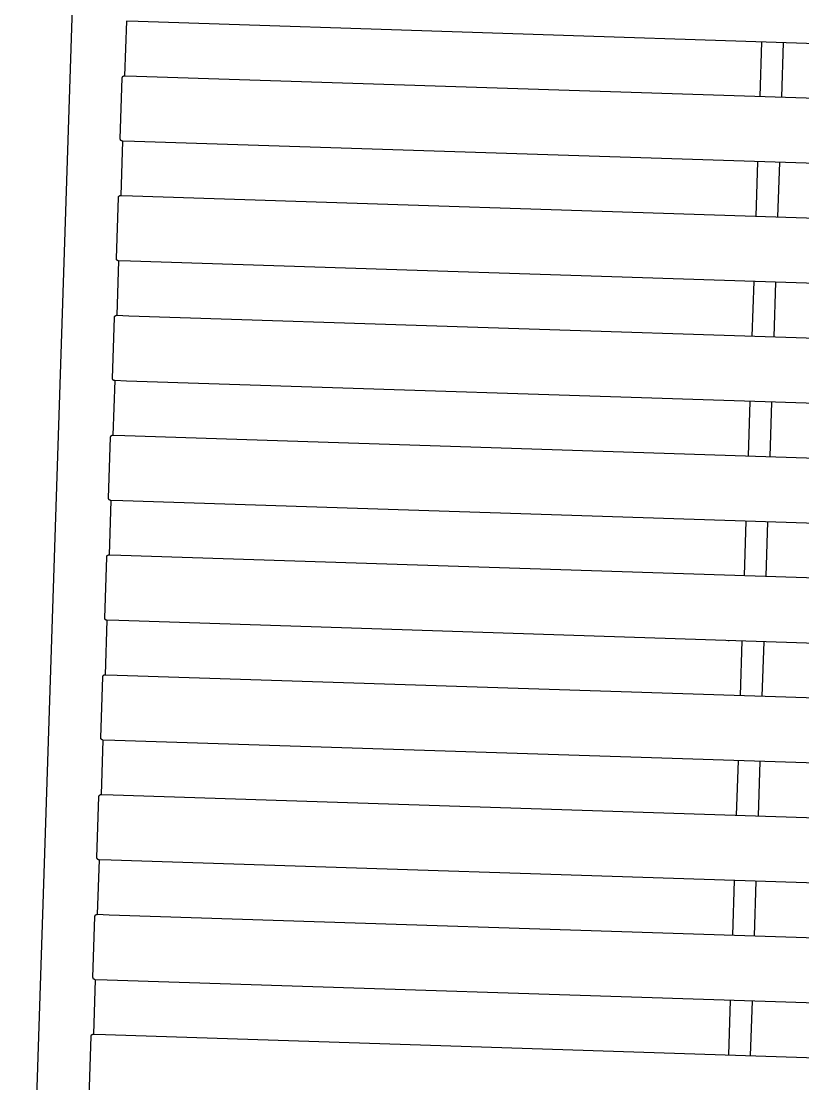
# Model space of a CAD drawing. Extents: x -27 to 25.3, y -8.5 to 57.5.
# Drawn here: x -13.1168 to -12.7581, y 48.2759 to 48.7634 of the extents above; entities that cross this region are included whole.
import ezdxf

# ---------------------------------------------------------------- set-up
doc = ezdxf.new("R2010")
doc.units = 0
doc.header["$LTSCALE"] = 0.002
doc.layers.add('A-mobilier', color=252, linetype='Continuous')
doc.layers.add('SA-ELEVATION', color=2, linetype='Continuous', true_color=0xffff00)

# ---------------------------------------------------------------- blocks, each defined once
blk = doc.blocks.new('Banc Palissade-Dessus')
at = {"layer": 'SA-ELEVATION'}
for p, q in [((537.5, 0), (-537.5, 0)), ((-152.3, -24.37), (-152.32, -24.4)), ((-152.27, -24.34), (-152.3, -24.37)), ((-152.25, -24.31), (-152.27, -24.34)), ((-152.23, -24.28), (-152.25, -24.31)), ((-152.2, -24.26), (-152.23, -24.28)), ((-152.18, -24.23), (-152.2, -24.26)), ((-152.15, -24.21), (-152.18, -24.23)), ((-152.12, -24.19), (-152.15, -24.21)), ((-152.1, -24.17), (-152.12, -24.19)), ((-152.07, -24.14), (-152.1, -24.17)), ((-152.04, -24.12), (-152.07, -24.14)), ((-152.01, -24.1), (-152.04, -24.12)), ((-151.98, -24.09), (-152.01, -24.1)), ((-151.95, -24.07), (-151.98, -24.09)), ((-151.91, -24.05), (-151.95, -24.07)), ((-151.88, -24.04), (-151.91, -24.05)), ((-151.85, -24.03), (-151.88, -24.04)), ((-151.81, -24.01), (-151.85, -24.03)), ((-151.78, -24), (-151.81, -24.01)), ((-151.75, -23.99), (-151.78, -24)), ((-151.71, -23.98), (-151.75, -23.99)), ((-151.68, -23.98), (-151.71, -23.98)), ((-151.64, -23.97), (-151.68, -23.98)), ((-151.61, -23.96), (-151.64, -23.97)), ((-151.57, -23.96), (-151.61, -23.96)), ((-151.54, -23.96), (-151.57, -23.96)), ((-151.5, -23.96), (-151.54, -23.96)), ((-123.5, -23.96), (-151.5, -23.96)), ((-123.46, -23.96), (-123.5, -23.96)), ((-123.43, -23.96), (-123.46, -23.96)), ((-123.39, -23.96), (-123.43, -23.96)), ((-123.36, -23.97), (-123.39, -23.96)), ((-123.32, -23.98), (-123.36, -23.97)), ((-123.29, -23.98), (-123.32, -23.98)), ((-123.25, -23.99), (-123.29, -23.98)), ((-123.22, -24), (-123.25, -23.99)), ((-123.19, -24.01), (-123.22, -24)), ((-123.15, -24.03), (-123.19, -24.01)), ((-123.12, -24.04), (-123.15, -24.03)), ((-123.09, -24.05), (-123.12, -24.04)), ((-123.05, -24.07), (-123.09, -24.05)), ((-123.02, -24.09), (-123.05, -24.07)), ((-122.99, -24.1), (-123.02, -24.09)), ((-122.96, -24.12), (-122.99, -24.1)), ((-122.93, -24.14), (-122.96, -24.12)), ((-122.9, -24.17), (-122.93, -24.14)), ((-122.88, -24.19), (-122.9, -24.17)), ((-122.85, -24.21), (-122.88, -24.19)), ((-122.82, -24.23), (-122.85, -24.21)), ((-122.8, -24.26), (-122.82, -24.23)), ((-122.77, -24.28), (-122.8, -24.26)), ((-122.75, -24.31), (-122.77, -24.28)), ((-122.73, -24.34), (-122.75, -24.31)), ((-122.7, -24.37), (-122.73, -24.34)), ((-122.68, -24.4), (-122.7, -24.37)), ((-97.3, -24.37), (-97.32, -24.4)), ((-97.27, -24.34), (-97.3, -24.37)), ((-97.25, -24.31), (-97.27, -24.34)), ((-97.23, -24.28), (-97.25, -24.31)), ((-97.2, -24.26), (-97.23, -24.28)), ((-97.18, -24.23), (-97.2, -24.26)), ((-97.15, -24.21), (-97.18, -24.23)), ((-97.12, -24.19), (-97.15, -24.21)), ((-97.1, -24.17), (-97.12, -24.19)), ((-97.07, -24.14), (-97.1, -24.17)), ((-97.04, -24.12), (-97.07, -24.14)), ((-97.01, -24.1), (-97.04, -24.12)), ((-96.98, -24.09), (-97.01, -24.1)), ((-96.95, -24.07), (-96.98, -24.09)), ((-96.91, -24.05), (-96.95, -24.07)), ((-96.88, -24.04), (-96.91, -24.05)), ((-96.85, -24.03), (-96.88, -24.04)), ((-96.81, -24.01), (-96.85, -24.03)), ((-96.78, -24), (-96.81, -24.01)), ((-96.75, -23.99), (-96.78, -24)), ((-96.71, -23.98), (-96.75, -23.99)), ((-96.68, -23.98), (-96.71, -23.98)), ((-96.64, -23.97), (-96.68, -23.98)), ((-96.61, -23.96), (-96.64, -23.97)), ((-96.57, -23.96), (-96.61, -23.96)), ((-96.54, -23.96), (-96.57, -23.96)), ((-96.5, -23.96), (-96.54, -23.96)), ((-68.5, -23.96), (-96.5, -23.96)), ((-68.46, -23.96), (-68.5, -23.96)), ((-68.43, -23.96), (-68.46, -23.96)), ((-68.39, -23.96), (-68.43, -23.96)), ((-68.36, -23.97), (-68.39, -23.96)), ((-68.32, -23.98), (-68.36, -23.97)), ((-68.29, -23.98), (-68.32, -23.98)), ((-68.25, -23.99), (-68.29, -23.98)), ((-68.22, -24), (-68.25, -23.99)), ((-68.19, -24.01), (-68.22, -24)), ((-68.15, -24.03), (-68.19, -24.01)), ((-68.12, -24.04), (-68.15, -24.03)), ((-68.09, -24.05), (-68.12, -24.04)), ((-68.05, -24.07), (-68.09, -24.05)), ((-68.02, -24.09), (-68.05, -24.07)), ((-67.99, -24.1), (-68.02, -24.09)), ((-67.96, -24.12), (-67.99, -24.1)), ((-67.93, -24.14), (-67.96, -24.12)), ((-67.9, -24.17), (-67.93, -24.14)), ((-67.88, -24.19), (-67.9, -24.17)), ((-67.85, -24.21), (-67.88, -24.19)), ((-67.82, -24.23), (-67.85, -24.21)), ((-67.8, -24.26), (-67.82, -24.23)), ((-67.77, -24.28), (-67.8, -24.26)), ((-67.75, -24.31), (-67.77, -24.28)), ((-67.73, -24.34), (-67.75, -24.31)), ((-67.7, -24.37), (-67.73, -24.34)), ((-67.68, -24.4), (-67.7, -24.37)), ((-42.3, -24.37), (-42.32, -24.4)), ((-42.27, -24.34), (-42.3, -24.37)), ((-42.25, -24.31), (-42.27, -24.34)), ((-42.23, -24.29), (-42.25, -24.31)), ((-42.2, -24.26), (-42.23, -24.29)), ((-42.18, -24.23), (-42.2, -24.26)), ((-42.15, -24.21), (-42.18, -24.23)), ((-42.12, -24.19), (-42.15, -24.21)), ((-42.1, -24.17), (-42.12, -24.19)), ((-42.07, -24.14), (-42.1, -24.17)), ((-42.04, -24.12), (-42.07, -24.14)), ((-42.01, -24.11), (-42.04, -24.12)), ((-41.98, -24.09), (-42.01, -24.11)), ((-41.95, -24.07), (-41.98, -24.09)), ((-41.91, -24.05), (-41.95, -24.07)), ((-41.88, -24.04), (-41.91, -24.05)), ((-41.85, -24.03), (-41.88, -24.04)), ((-41.81, -24.01), (-41.85, -24.03)), ((-41.78, -24), (-41.81, -24.01)), ((-41.75, -23.99), (-41.78, -24)), ((-41.71, -23.98), (-41.75, -23.99)), ((-41.68, -23.98), (-41.71, -23.98)), ((-41.64, -23.97), (-41.68, -23.98)), ((-41.61, -23.96), (-41.64, -23.97)), ((-41.57, -23.96), (-41.61, -23.96)), ((-41.54, -23.96), (-41.57, -23.96)), ((-41.5, -23.96), (-41.54, -23.96)), ((-13.5, -23.96), (-41.5, -23.96)), ((-13.46, -23.96), (-13.5, -23.96)), ((-13.43, -23.96), (-13.46, -23.96)), ((-13.39, -23.96), (-13.43, -23.96)), ((-13.36, -23.97), (-13.39, -23.96)), ((-13.32, -23.98), (-13.36, -23.97)), ((-13.29, -23.98), (-13.32, -23.98)), ((-13.25, -23.99), (-13.29, -23.98)), ((-13.22, -24), (-13.25, -23.99)), ((-13.19, -24.01), (-13.22, -24)), ((-13.15, -24.03), (-13.19, -24.01)), ((-13.12, -24.04), (-13.15, -24.03)), ((-13.09, -24.05), (-13.12, -24.04)), ((-13.05, -24.07), (-13.09, -24.05)), ((-13.02, -24.09), (-13.05, -24.07)), ((-12.99, -24.11), (-13.02, -24.09)), ((-12.96, -24.12), (-12.99, -24.11)), ((-12.93, -24.14), (-12.96, -24.12)), ((-12.9, -24.17), (-12.93, -24.14)), ((-12.88, -24.19), (-12.9, -24.17)), ((-12.85, -24.21), (-12.88, -24.19)), ((-12.82, -24.23), (-12.85, -24.21)), ((-12.8, -24.26), (-12.82, -24.23)), ((-12.77, -24.29), (-12.8, -24.26)), ((-12.75, -24.31), (-12.77, -24.29)), ((-12.73, -24.34), (-12.75, -24.31)), ((-12.7, -24.37), (-12.73, -24.34)), ((-12.68, -24.4), (-12.7, -24.37)), ((12.7, -24.37), (12.68, -24.4)), ((12.73, -24.34), (12.7, -24.37)), ((12.75, -24.31), (12.73, -24.34)), ((12.77, -24.28), (12.75, -24.31)), ((12.8, -24.26), (12.77, -24.28)), ((12.82, -24.23), (12.8, -24.26)), ((12.85, -24.21), (12.82, -24.23)), ((12.88, -24.19), (12.85, -24.21)), ((12.9, -24.16), (12.88, -24.19)), ((12.93, -24.14), (12.9, -24.16)), ((12.96, -24.12), (12.93, -24.14)), ((12.99, -24.1), (12.96, -24.12)), ((13.02, -24.09), (12.99, -24.1)), ((13.05, -24.07), (13.02, -24.09)), ((13.09, -24.05), (13.05, -24.07)), ((13.12, -24.04), (13.09, -24.05)), ((13.15, -24.03), (13.12, -24.04)), ((13.19, -24.01), (13.15, -24.03)), ((13.22, -24), (13.19, -24.01)), ((13.25, -23.99), (13.22, -24)), ((13.29, -23.98), (13.25, -23.99)), ((13.32, -23.98), (13.29, -23.98)), ((13.36, -23.97), (13.32, -23.98)), ((13.39, -23.96), (13.36, -23.97)), ((13.43, -23.96), (13.39, -23.96)), ((13.46, -23.96), (13.43, -23.96)), ((13.5, -23.96), (13.46, -23.96)), ((41.5, -23.96), (13.5, -23.96)), ((41.54, -23.96), (41.5, -23.96)), ((41.57, -23.96), (41.54, -23.96)), ((41.61, -23.96), (41.57, -23.96)), ((41.64, -23.97), (41.61, -23.96)), ((41.68, -23.98), (41.64, -23.97)), ((41.71, -23.98), (41.68, -23.98)), ((41.75, -23.99), (41.71, -23.98)), ((41.78, -24), (41.75, -23.99)), ((41.81, -24.01), (41.78, -24)), ((41.85, -24.03), (41.81, -24.01)), ((41.88, -24.04), (41.85, -24.03)), ((41.91, -24.05), (41.88, -24.04)), ((41.95, -24.07), (41.91, -24.05)), ((41.98, -24.09), (41.95, -24.07)), ((42.01, -24.1), (41.98, -24.09)), ((42.04, -24.12), (42.01, -24.1)), ((42.07, -24.14), (42.04, -24.12)), ((42.1, -24.16), (42.07, -24.14)), ((42.12, -24.19), (42.1, -24.16)), ((42.15, -24.21), (42.12, -24.19)), ((42.18, -24.23), (42.15, -24.21)), ((42.2, -24.26), (42.18, -24.23)), ((42.23, -24.28), (42.2, -24.26)), ((42.25, -24.31), (42.23, -24.28)), ((42.27, -24.34), (42.25, -24.31)), ((42.3, -24.37), (42.27, -24.34)), ((42.32, -24.4), (42.3, -24.37)), ((67.7, -24.37), (67.68, -24.4)), ((67.73, -24.34), (67.7, -24.37)), ((67.75, -24.31), (67.73, -24.34)), ((67.77, -24.28), (67.75, -24.31)), ((67.8, -24.26), (67.77, -24.28)), ((67.82, -24.23), (67.8, -24.26)), ((67.85, -24.21), (67.82, -24.23)), ((67.88, -24.19), (67.85, -24.21)), ((67.9, -24.17), (67.88, -24.19)), ((67.93, -24.14), (67.9, -24.17)), ((67.96, -24.12), (67.93, -24.14)), ((67.99, -24.1), (67.96, -24.12)), ((68.02, -24.09), (67.99, -24.1)), ((68.05, -24.07), (68.02, -24.09)), ((68.09, -24.05), (68.05, -24.07)), ((68.12, -24.04), (68.09, -24.05)), ((68.15, -24.03), (68.12, -24.04)), ((68.19, -24.01), (68.15, -24.03)), ((68.22, -24), (68.19, -24.01)), ((68.25, -23.99), (68.22, -24)), ((68.29, -23.98), (68.25, -23.99)), ((68.32, -23.98), (68.29, -23.98)), ((68.36, -23.97), (68.32, -23.98)), ((68.39, -23.96), (68.36, -23.97)), ((68.43, -23.96), (68.39, -23.96)), ((68.46, -23.96), (68.43, -23.96)), ((68.5, -23.96), (68.46, -23.96)), ((96.5, -23.96), (68.5, -23.96)), ((96.54, -23.96), (96.5, -23.96)), ((96.57, -23.96), (96.54, -23.96)), ((96.61, -23.96), (96.57, -23.96)), ((96.64, -23.97), (96.61, -23.96)), ((96.68, -23.98), (96.64, -23.97)), ((96.71, -23.98), (96.68, -23.98)), ((96.75, -23.99), (96.71, -23.98)), ((96.78, -24), (96.75, -23.99)), ((96.81, -24.01), (96.78, -24)), ((96.85, -24.03), (96.81, -24.01)), ((96.88, -24.04), (96.85, -24.03)), ((96.91, -24.05), (96.88, -24.04)), ((96.95, -24.07), (96.91, -24.05)), ((96.98, -24.09), (96.95, -24.07)), ((97.01, -24.1), (96.98, -24.09)), ((97.04, -24.12), (97.01, -24.1)), ((97.07, -24.14), (97.04, -24.12)), ((97.1, -24.17), (97.07, -24.14)), ((97.12, -24.19), (97.1, -24.17)), ((97.15, -24.21), (97.12, -24.19)), ((97.18, -24.23), (97.15, -24.21)), ((97.2, -24.26), (97.18, -24.23)), ((97.23, -24.28), (97.2, -24.26)), ((97.25, -24.31), (97.23, -24.28)), ((97.27, -24.34), (97.25, -24.31)), ((97.3, -24.37), (97.27, -24.34)), ((97.32, -24.4), (97.3, -24.37)), ((122.7, -24.37), (122.68, -24.4)), ((122.73, -24.34), (122.7, -24.37)), ((122.75, -24.31), (122.73, -24.34)), ((122.77, -24.28), (122.75, -24.31)), ((122.8, -24.26), (122.77, -24.28)), ((122.82, -24.23), (122.8, -24.26)), ((122.85, -24.21), (122.82, -24.23)), ((122.88, -24.19), (122.85, -24.21)), ((122.9, -24.17), (122.88, -24.19)), ((122.93, -24.14), (122.9, -24.17)), ((122.96, -24.12), (122.93, -24.14)), ((122.99, -24.1), (122.96, -24.12)), ((123.02, -24.09), (122.99, -24.1)), ((123.05, -24.07), (123.02, -24.09)), ((123.09, -24.05), (123.05, -24.07)), ((123.12, -24.04), (123.09, -24.05)), ((123.15, -24.03), (123.12, -24.04)), ((123.19, -24.01), (123.15, -24.03)), ((123.22, -24), (123.19, -24.01)), ((123.25, -23.99), (123.22, -24)), ((123.29, -23.98), (123.25, -23.99)), ((123.32, -23.98), (123.29, -23.98)), ((123.36, -23.97), (123.32, -23.98)), ((123.39, -23.96), (123.36, -23.97)), ((123.43, -23.96), (123.39, -23.96)), ((123.46, -23.96), (123.43, -23.96)), ((123.5, -23.96), (123.46, -23.96)), ((151.5, -23.96), (123.5, -23.96)), ((151.54, -23.96), (151.5, -23.96)), ((151.57, -23.96), (151.54, -23.96)), ((151.61, -23.96), (151.57, -23.96)), ((151.64, -23.97), (151.61, -23.96)), ((151.68, -23.98), (151.64, -23.97)), ((151.71, -23.98), (151.68, -23.98)), ((151.75, -23.99), (151.71, -23.98)), ((151.78, -24), (151.75, -23.99)), ((151.81, -24.01), (151.78, -24)), ((151.85, -24.03), (151.81, -24.01)), ((151.88, -24.04), (151.85, -24.03)), ((151.91, -24.05), (151.88, -24.04)), ((151.95, -24.07), (151.91, -24.05)), ((151.98, -24.09), (151.95, -24.07)), ((152.01, -24.1), (151.98, -24.09)), ((152.04, -24.12), (152.01, -24.1)), ((152.07, -24.14), (152.04, -24.12)), ((152.1, -24.17), (152.07, -24.14)), ((152.12, -24.19), (152.1, -24.17)), ((152.15, -24.21), (152.12, -24.19)), ((152.18, -24.23), (152.15, -24.21)), ((152.2, -24.26), (152.18, -24.23)), ((152.23, -24.28), (152.2, -24.26)), ((152.25, -24.31), (152.23, -24.28)), ((152.27, -24.34), (152.25, -24.31)), ((152.3, -24.37), (152.27, -24.34)), ((152.32, -24.4), (152.3, -24.37)), ((177.7, -24.37), (177.68, -24.4)), ((177.73, -24.34), (177.7, -24.37)), ((177.75, -24.31), (177.73, -24.34)), ((177.77, -24.29), (177.75, -24.31)), ((177.8, -24.26), (177.77, -24.29)), ((177.82, -24.23), (177.8, -24.26)), ((177.85, -24.21), (177.82, -24.23)), ((177.88, -24.19), (177.85, -24.21)), ((177.9, -24.17), (177.88, -24.19)), ((177.93, -24.14), (177.9, -24.17)), ((177.96, -24.12), (177.93, -24.14)), ((177.99, -24.11), (177.96, -24.12)), ((178.02, -24.09), (177.99, -24.11)), ((178.05, -24.07), (178.02, -24.09)), ((178.09, -24.05), (178.05, -24.07)), ((178.12, -24.04), (178.09, -24.05)), ((178.15, -24.03), (178.12, -24.04)), ((178.19, -24.01), (178.15, -24.03)), ((178.22, -24), (178.19, -24.01)), ((178.25, -23.99), (178.22, -24)), ((178.29, -23.98), (178.25, -23.99)), ((178.32, -23.98), (178.29, -23.98)), ((178.36, -23.97), (178.32, -23.98)), ((178.39, -23.96), (178.36, -23.97)), ((178.43, -23.96), (178.39, -23.96)), ((178.46, -23.96), (178.43, -23.96)), ((178.5, -23.96), (178.46, -23.96)), ((206.5, -23.96), (178.5, -23.96)), ((206.54, -23.96), (206.5, -23.96)), ((206.57, -23.96), (206.54, -23.96)), ((206.61, -23.96), (206.57, -23.96)), ((206.64, -23.97), (206.61, -23.96)), ((206.68, -23.98), (206.64, -23.97)), ((206.71, -23.98), (206.68, -23.98)), ((206.75, -23.99), (206.71, -23.98)), ((206.78, -24), (206.75, -23.99)), ((206.81, -24.01), (206.78, -24)), ((206.85, -24.03), (206.81, -24.01)), ((206.88, -24.04), (206.85, -24.03)), ((206.91, -24.05), (206.88, -24.04)), ((206.95, -24.07), (206.91, -24.05)), ((206.98, -24.09), (206.95, -24.07)), ((207.01, -24.11), (206.98, -24.09)), ((207.04, -24.12), (207.01, -24.11)), ((207.07, -24.14), (207.04, -24.12)), ((207.1, -24.17), (207.07, -24.14)), ((207.12, -24.19), (207.1, -24.17)), ((207.15, -24.21), (207.12, -24.19)), ((207.18, -24.23), (207.15, -24.21)), ((207.2, -24.26), (207.18, -24.23)), ((207.23, -24.29), (207.2, -24.26)), ((207.25, -24.31), (207.23, -24.29)), ((207.27, -24.34), (207.25, -24.31)), ((207.3, -24.37), (207.27, -24.34)), ((207.32, -24.4), (207.3, -24.37)), ((232.7, -24.37), (232.68, -24.4)), ((232.73, -24.34), (232.7, -24.37)), ((232.75, -24.31), (232.73, -24.34)), ((232.77, -24.28), (232.75, -24.31)), ((232.8, -24.26), (232.77, -24.28)), ((232.82, -24.23), (232.8, -24.26)), ((232.85, -24.21), (232.82, -24.23)), ((232.88, -24.19), (232.85, -24.21)), ((232.9, -24.16), (232.88, -24.19)), ((232.93, -24.14), (232.9, -24.16)), ((232.96, -24.12), (232.93, -24.14)), ((232.99, -24.1), (232.96, -24.12)), ((233.02, -24.09), (232.99, -24.1)), ((233.05, -24.07), (233.02, -24.09)), ((233.09, -24.05), (233.05, -24.07)), ((233.12, -24.04), (233.09, -24.05)), ((233.15, -24.03), (233.12, -24.04)), ((233.19, -24.01), (233.15, -24.03)), ((233.22, -24), (233.19, -24.01)), ((233.25, -23.99), (233.22, -24)), ((233.29, -23.98), (233.25, -23.99)), ((233.32, -23.98), (233.29, -23.98)), ((233.36, -23.97), (233.32, -23.98)), ((233.39, -23.96), (233.36, -23.97)), ((233.43, -23.96), (233.39, -23.96)), ((233.46, -23.96), (233.43, -23.96)), ((233.5, -23.96), (233.46, -23.96)), ((261.5, -23.96), (233.5, -23.96)), ((261.54, -23.96), (261.5, -23.96)), ((261.57, -23.96), (261.54, -23.96)), ((261.61, -23.96), (261.57, -23.96)), ((261.64, -23.97), (261.61, -23.96)), ((261.68, -23.98), (261.64, -23.97)), ((261.71, -23.98), (261.68, -23.98)), ((261.75, -23.99), (261.71, -23.98)), ((261.78, -24), (261.75, -23.99)), ((261.81, -24.01), (261.78, -24)), ((261.85, -24.03), (261.81, -24.01)), ((261.88, -24.04), (261.85, -24.03)), ((261.91, -24.05), (261.88, -24.04)), ((261.95, -24.07), (261.91, -24.05)), ((261.98, -24.09), (261.95, -24.07)), ((262.01, -24.1), (261.98, -24.09)), ((262.04, -24.12), (262.01, -24.1)), ((262.07, -24.14), (262.04, -24.12)), ((262.1, -24.16), (262.07, -24.14)), ((262.12, -24.19), (262.1, -24.16)), ((262.15, -24.21), (262.12, -24.19)), ((262.18, -24.23), (262.15, -24.21)), ((262.2, -24.26), (262.18, -24.23)), ((262.23, -24.28), (262.2, -24.26)), ((262.25, -24.31), (262.23, -24.28)), ((262.27, -24.34), (262.25, -24.31)), ((262.3, -24.37), (262.27, -24.34)), ((262.32, -24.4), (262.3, -24.37)), ((287.7, -24.37), (287.68, -24.4)), ((287.73, -24.34), (287.7, -24.37)), ((287.75, -24.31), (287.73, -24.34)), ((287.77, -24.28), (287.75, -24.31)), ((287.8, -24.26), (287.77, -24.28)), ((287.82, -24.23), (287.8, -24.26)), ((287.85, -24.21), (287.82, -24.23)), ((287.88, -24.19), (287.85, -24.21)), ((287.9, -24.17), (287.88, -24.19)), ((287.93, -24.14), (287.9, -24.17)), ((287.96, -24.12), (287.93, -24.14)), ((287.99, -24.1), (287.96, -24.12)), ((288.02, -24.09), (287.99, -24.1)), ((288.05, -24.07), (288.02, -24.09)), ((288.09, -24.05), (288.05, -24.07)), ((288.12, -24.04), (288.09, -24.05)), ((288.15, -24.03), (288.12, -24.04)), ((288.19, -24.01), (288.15, -24.03)), ((288.22, -24), (288.19, -24.01)), ((288.25, -23.99), (288.22, -24)), ((288.29, -23.98), (288.25, -23.99)), ((288.32, -23.98), (288.29, -23.98)), ((288.36, -23.97), (288.32, -23.98)), ((288.39, -23.96), (288.36, -23.97)), ((288.43, -23.96), (288.39, -23.96)), ((288.46, -23.96), (288.43, -23.96)), ((288.5, -23.96), (288.46, -23.96)), ((316.5, -23.96), (288.5, -23.96)), ((-177.5, -25), (-152.5, -25)), ((-177.5, -30.48), (-177.5, -25)), ((-152.49, -24.86), (-152.5, -24.89)), ((-152.5, -24.89), (-152.5, -24.93)), ((-152.5, -24.93), (-152.5, -24.96)), ((-152.5, -24.96), (-152.5, -25)), ((-152.5, -25), (-152.5, -30.48)), ((-152.48, -24.79), (-152.49, -24.82)), ((-152.49, -24.82), (-152.49, -24.86)), ((-152.47, -24.75), (-152.48, -24.79)), ((-152.46, -24.68), (-152.47, -24.72)), ((-152.47, -24.72), (-152.47, -24.75)), ((-152.45, -24.65), (-152.46, -24.68)), ((-152.43, -24.62), (-152.45, -24.65)), ((-152.42, -24.58), (-152.43, -24.62)), ((-152.41, -24.55), (-152.42, -24.58)), ((-152.39, -24.52), (-152.41, -24.55)), ((-152.37, -24.49), (-152.39, -24.52)), ((-152.36, -24.46), (-152.37, -24.49)), ((-152.34, -24.43), (-152.36, -24.46)), ((-152.32, -24.4), (-152.34, -24.43)), ((-122.66, -24.43), (-122.68, -24.4)), ((-122.64, -24.46), (-122.66, -24.43)), ((-122.63, -24.49), (-122.64, -24.46)), ((-122.61, -24.52), (-122.63, -24.49)), ((-122.59, -24.55), (-122.61, -24.52)), ((-122.58, -24.58), (-122.59, -24.55)), ((-122.57, -24.62), (-122.58, -24.58)), ((-122.55, -24.65), (-122.57, -24.62)), ((-122.54, -24.68), (-122.55, -24.65)), ((-122.53, -24.72), (-122.54, -24.68)), ((-122.53, -24.75), (-122.53, -24.72)), ((-122.52, -24.79), (-122.53, -24.75)), ((-122.51, -24.82), (-122.52, -24.79)), ((-122.51, -24.86), (-122.51, -24.82)), ((-122.5, -24.89), (-122.51, -24.86)), ((-122.5, -24.93), (-122.5, -24.89)), ((-122.5, -24.96), (-122.5, -24.93)), ((-122.5, -25), (-122.5, -24.96)), ((-122.5, -25), (-97.5, -25)), ((-122.5, -30.48), (-122.5, -25)), ((-97.49, -24.86), (-97.5, -24.89)), ((-97.5, -24.89), (-97.5, -24.93)), ((-97.5, -24.93), (-97.5, -24.96)), ((-97.5, -24.96), (-97.5, -25)), ((-97.5, -25), (-97.5, -30.48)), ((-97.48, -24.79), (-97.49, -24.82)), ((-97.49, -24.82), (-97.49, -24.86)), ((-97.47, -24.75), (-97.48, -24.79)), ((-97.46, -24.68), (-97.47, -24.72)), ((-97.47, -24.72), (-97.47, -24.75)), ((-97.45, -24.65), (-97.46, -24.68)), ((-97.43, -24.62), (-97.45, -24.65)), ((-97.42, -24.58), (-97.43, -24.62)), ((-97.41, -24.55), (-97.42, -24.58)), ((-97.39, -24.52), (-97.41, -24.55)), ((-97.37, -24.49), (-97.39, -24.52)), ((-97.36, -24.46), (-97.37, -24.49)), ((-97.34, -24.43), (-97.36, -24.46)), ((-97.32, -24.4), (-97.34, -24.43)), ((-67.66, -24.43), (-67.68, -24.4)), ((-67.64, -24.46), (-67.66, -24.43)), ((-67.63, -24.49), (-67.64, -24.46)), ((-67.61, -24.52), (-67.63, -24.49)), ((-67.59, -24.55), (-67.61, -24.52)), ((-67.58, -24.58), (-67.59, -24.55)), ((-67.57, -24.62), (-67.58, -24.58)), ((-67.55, -24.65), (-67.57, -24.62)), ((-67.54, -24.68), (-67.55, -24.65)), ((-67.53, -24.72), (-67.54, -24.68)), ((-67.53, -24.75), (-67.53, -24.72)), ((-67.52, -24.79), (-67.53, -24.75)), ((-67.51, -24.82), (-67.52, -24.79)), ((-67.51, -24.86), (-67.51, -24.82)), ((-67.5, -24.89), (-67.51, -24.86)), ((-67.5, -24.93), (-67.5, -24.89)), ((-67.5, -24.96), (-67.5, -24.93)), ((-67.5, -25), (-67.5, -24.96)), ((-67.5, -25), (-42.5, -25)), ((-67.5, -30.48), (-67.5, -25)), ((-42.49, -24.86), (-42.5, -24.89)), ((-42.5, -24.89), (-42.5, -24.93)), ((-42.5, -24.93), (-42.5, -24.96)), ((-42.5, -24.96), (-42.5, -25)), ((-42.5, -25), (-42.5, -30.48)), ((-42.48, -24.79), (-42.49, -24.82)), ((-42.49, -24.82), (-42.49, -24.86)), ((-42.47, -24.75), (-42.48, -24.79)), ((-42.46, -24.68), (-42.47, -24.72)), ((-42.47, -24.72), (-42.47, -24.75)), ((-42.45, -24.65), (-42.46, -24.68)), ((-42.43, -24.62), (-42.45, -24.65)), ((-42.42, -24.58), (-42.43, -24.62)), ((-42.41, -24.55), (-42.42, -24.58)), ((-42.39, -24.52), (-42.41, -24.55)), ((-42.37, -24.49), (-42.39, -24.52)), ((-42.36, -24.46), (-42.37, -24.49)), ((-42.34, -24.43), (-42.36, -24.46)), ((-42.32, -24.4), (-42.34, -24.43)), ((-12.66, -24.43), (-12.68, -24.4)), ((-12.64, -24.46), (-12.66, -24.43)), ((-12.63, -24.49), (-12.64, -24.46)), ((-12.61, -24.52), (-12.63, -24.49)), ((-12.59, -24.55), (-12.61, -24.52)), ((-12.58, -24.58), (-12.59, -24.55)), ((-12.57, -24.62), (-12.58, -24.58)), ((-12.55, -24.65), (-12.57, -24.62)), ((-12.54, -24.68), (-12.55, -24.65)), ((-12.53, -24.72), (-12.54, -24.68)), ((-12.53, -24.75), (-12.53, -24.72)), ((-12.52, -24.79), (-12.53, -24.75)), ((-12.51, -24.82), (-12.52, -24.79)), ((-12.51, -24.86), (-12.51, -24.82)), ((-12.5, -24.89), (-12.51, -24.86)), ((-12.5, -24.93), (-12.5, -24.89)), ((-12.5, -24.96), (-12.5, -24.93)), ((-12.5, -25), (-12.5, -24.96)), ((-12.5, -25), (12.5, -25)), ((-12.5, -30.48), (-12.5, -25)), ((12.51, -24.86), (12.5, -24.89)), ((12.5, -24.89), (12.5, -24.93)), ((12.5, -24.93), (12.5, -24.96)), ((12.5, -24.96), (12.5, -25)), ((12.5, -25), (12.5, -30.48)), ((12.52, -24.79), (12.51, -24.82)), ((12.51, -24.82), (12.51, -24.86)), ((12.53, -24.75), (12.52, -24.79)), ((12.54, -24.68), (12.53, -24.72)), ((12.53, -24.72), (12.53, -24.75)), ((12.55, -24.65), (12.54, -24.68)), ((12.57, -24.62), (12.55, -24.65)), ((12.58, -24.58), (12.57, -24.62)), ((12.59, -24.55), (12.58, -24.58)), ((12.61, -24.52), (12.59, -24.55)), ((12.63, -24.49), (12.61, -24.52)), ((12.64, -24.46), (12.63, -24.49)), ((12.66, -24.43), (12.64, -24.46)), ((12.68, -24.4), (12.66, -24.43)), ((42.34, -24.43), (42.32, -24.4)), ((42.36, -24.46), (42.34, -24.43)), ((42.37, -24.49), (42.36, -24.46)), ((42.39, -24.52), (42.37, -24.49)), ((42.41, -24.55), (42.39, -24.52)), ((42.42, -24.58), (42.41, -24.55)), ((42.43, -24.62), (42.42, -24.58)), ((42.45, -24.65), (42.43, -24.62)), ((42.46, -24.68), (42.45, -24.65)), ((42.47, -24.72), (42.46, -24.68)), ((42.47, -24.75), (42.47, -24.72)), ((42.48, -24.79), (42.47, -24.75)), ((42.49, -24.82), (42.48, -24.79)), ((42.49, -24.86), (42.49, -24.82)), ((42.5, -24.89), (42.49, -24.86)), ((42.5, -24.93), (42.5, -24.89)), ((42.5, -24.96), (42.5, -24.93)), ((42.5, -25), (42.5, -24.96)), ((42.5, -25), (67.5, -25)), ((42.5, -30.48), (42.5, -25)), ((67.51, -24.86), (67.5, -24.89)), ((67.5, -24.89), (67.5, -24.93)), ((67.5, -24.93), (67.5, -24.96)), ((67.5, -24.96), (67.5, -25)), ((67.5, -25), (67.5, -30.48)), ((67.52, -24.79), (67.51, -24.82)), ((67.51, -24.82), (67.51, -24.86)), ((67.53, -24.75), (67.52, -24.79)), ((67.54, -24.68), (67.53, -24.72)), ((67.53, -24.72), (67.53, -24.75)), ((67.55, -24.65), (67.54, -24.68)), ((67.57, -24.62), (67.55, -24.65)), ((67.58, -24.58), (67.57, -24.62)), ((67.59, -24.55), (67.58, -24.58)), ((67.61, -24.52), (67.59, -24.55)), ((67.63, -24.49), (67.61, -24.52)), ((67.64, -24.46), (67.63, -24.49)), ((67.66, -24.43), (67.64, -24.46)), ((67.68, -24.4), (67.66, -24.43)), ((97.34, -24.43), (97.32, -24.4)), ((97.36, -24.46), (97.34, -24.43)), ((97.37, -24.49), (97.36, -24.46)), ((97.39, -24.52), (97.37, -24.49)), ((97.41, -24.55), (97.39, -24.52)), ((97.42, -24.58), (97.41, -24.55)), ((97.43, -24.62), (97.42, -24.58)), ((97.45, -24.65), (97.43, -24.62)), ((97.46, -24.68), (97.45, -24.65)), ((97.47, -24.72), (97.46, -24.68)), ((97.47, -24.75), (97.47, -24.72)), ((97.48, -24.79), (97.47, -24.75)), ((97.49, -24.82), (97.48, -24.79)), ((97.49, -24.86), (97.49, -24.82)), ((97.5, -24.89), (97.49, -24.86)), ((97.5, -24.93), (97.5, -24.89)), ((97.5, -24.96), (97.5, -24.93)), ((97.5, -25), (97.5, -24.96)), ((97.5, -25), (122.5, -25)), ((97.5, -30.48), (97.5, -25)), ((122.51, -24.86), (122.5, -24.89)), ((122.5, -24.89), (122.5, -24.93)), ((122.5, -24.93), (122.5, -24.96)), ((122.5, -24.96), (122.5, -25)), ((122.5, -25), (122.5, -30.48)), ((122.52, -24.79), (122.51, -24.82)), ((122.51, -24.82), (122.51, -24.86)), ((122.53, -24.75), (122.52, -24.79)), ((122.54, -24.68), (122.53, -24.72)), ((122.53, -24.72), (122.53, -24.75)), ((122.55, -24.65), (122.54, -24.68)), ((122.57, -24.62), (122.55, -24.65)), ((122.58, -24.58), (122.57, -24.62)), ((122.59, -24.55), (122.58, -24.58)), ((122.61, -24.52), (122.59, -24.55)), ((122.63, -24.49), (122.61, -24.52)), ((122.64, -24.46), (122.63, -24.49)), ((122.66, -24.43), (122.64, -24.46)), ((122.68, -24.4), (122.66, -24.43)), ((152.34, -24.43), (152.32, -24.4)), ((152.36, -24.46), (152.34, -24.43)), ((152.37, -24.49), (152.36, -24.46)), ((152.39, -24.52), (152.37, -24.49)), ((152.41, -24.55), (152.39, -24.52)), ((152.42, -24.58), (152.41, -24.55)), ((152.43, -24.62), (152.42, -24.58)), ((152.45, -24.65), (152.43, -24.62)), ((152.46, -24.68), (152.45, -24.65)), ((152.47, -24.72), (152.46, -24.68)), ((152.47, -24.75), (152.47, -24.72)), ((152.48, -24.79), (152.47, -24.75)), ((152.49, -24.82), (152.48, -24.79)), ((152.49, -24.86), (152.49, -24.82)), ((152.5, -24.89), (152.49, -24.86)), ((152.5, -24.93), (152.5, -24.89)), ((152.5, -24.96), (152.5, -24.93)), ((152.5, -25), (152.5, -24.96)), ((152.5, -25), (177.5, -25)), ((152.5, -30.48), (152.5, -25)), ((177.51, -24.86), (177.5, -24.89)), ((177.5, -24.89), (177.5, -24.93)), ((177.5, -24.93), (177.5, -24.96)), ((177.5, -24.96), (177.5, -25)), ((177.5, -25), (177.5, -30.48)), ((177.52, -24.79), (177.51, -24.82)), ((177.51, -24.82), (177.51, -24.86)), ((177.53, -24.75), (177.52, -24.79)), ((177.54, -24.68), (177.53, -24.72)), ((177.53, -24.72), (177.53, -24.75)), ((177.55, -24.65), (177.54, -24.68)), ((177.57, -24.62), (177.55, -24.65)), ((177.58, -24.58), (177.57, -24.62)), ((177.59, -24.55), (177.58, -24.58)), ((177.61, -24.52), (177.59, -24.55)), ((177.63, -24.49), (177.61, -24.52)), ((177.64, -24.46), (177.63, -24.49)), ((177.66, -24.43), (177.64, -24.46)), ((177.68, -24.4), (177.66, -24.43)), ((207.34, -24.43), (207.32, -24.4)), ((207.36, -24.46), (207.34, -24.43)), ((207.37, -24.49), (207.36, -24.46)), ((207.39, -24.52), (207.37, -24.49)), ((207.41, -24.55), (207.39, -24.52)), ((207.42, -24.58), (207.41, -24.55)), ((207.43, -24.62), (207.42, -24.58)), ((207.45, -24.65), (207.43, -24.62)), ((207.46, -24.68), (207.45, -24.65)), ((207.47, -24.72), (207.46, -24.68)), ((207.47, -24.75), (207.47, -24.72)), ((207.48, -24.79), (207.47, -24.75)), ((207.49, -24.82), (207.48, -24.79)), ((207.49, -24.86), (207.49, -24.82)), ((207.5, -24.89), (207.49, -24.86)), ((207.5, -24.93), (207.5, -24.89)), ((207.5, -24.96), (207.5, -24.93)), ((207.5, -25), (207.5, -24.96)), ((207.5, -25), (232.5, -25)), ((207.5, -30.48), (207.5, -25)), ((232.51, -24.86), (232.5, -24.89)), ((232.5, -24.89), (232.5, -24.93)), ((232.5, -24.93), (232.5, -24.96)), ((232.5, -24.96), (232.5, -25)), ((232.5, -25), (232.5, -30.48)), ((232.52, -24.79), (232.51, -24.82)), ((232.51, -24.82), (232.51, -24.86)), ((232.53, -24.75), (232.52, -24.79)), ((232.54, -24.68), (232.53, -24.72)), ((232.53, -24.72), (232.53, -24.75)), ((232.55, -24.65), (232.54, -24.68)), ((232.57, -24.62), (232.55, -24.65)), ((232.58, -24.58), (232.57, -24.62)), ((232.59, -24.55), (232.58, -24.58)), ((232.61, -24.52), (232.59, -24.55)), ((232.63, -24.49), (232.61, -24.52)), ((232.64, -24.46), (232.63, -24.49)), ((232.66, -24.43), (232.64, -24.46)), ((232.68, -24.4), (232.66, -24.43)), ((262.34, -24.43), (262.32, -24.4)), ((262.36, -24.46), (262.34, -24.43)), ((262.37, -24.49), (262.36, -24.46)), ((262.39, -24.52), (262.37, -24.49)), ((262.41, -24.55), (262.39, -24.52)), ((262.42, -24.58), (262.41, -24.55)), ((262.43, -24.62), (262.42, -24.58)), ((262.45, -24.65), (262.43, -24.62)), ((262.46, -24.68), (262.45, -24.65)), ((262.47, -24.72), (262.46, -24.68)), ((262.47, -24.75), (262.47, -24.72)), ((262.48, -24.79), (262.47, -24.75)), ((262.49, -24.82), (262.48, -24.79)), ((262.49, -24.86), (262.49, -24.82)), ((262.5, -24.89), (262.49, -24.86)), ((262.5, -24.93), (262.5, -24.89)), ((262.5, -24.96), (262.5, -24.93)), ((262.5, -25), (262.5, -24.96)), ((262.5, -25), (287.5, -25)), ((262.5, -30.48), (262.5, -25)), ((287.51, -24.86), (287.5, -24.89)), ((287.5, -24.89), (287.5, -24.93)), ((287.5, -24.93), (287.5, -24.96)), ((287.5, -24.96), (287.5, -25)), ((287.5, -25), (287.5, -30.48)), ((287.52, -24.79), (287.51, -24.82)), ((287.51, -24.82), (287.51, -24.86)), ((287.53, -24.75), (287.52, -24.79)), ((287.54, -24.68), (287.53, -24.72)), ((287.53, -24.72), (287.53, -24.75)), ((287.55, -24.65), (287.54, -24.68)), ((287.57, -24.62), (287.55, -24.65)), ((287.58, -24.58), (287.57, -24.62)), ((287.59, -24.55), (287.58, -24.58)), ((287.61, -24.52), (287.59, -24.55)), ((287.63, -24.49), (287.61, -24.52)), ((287.64, -24.46), (287.63, -24.49)), ((287.66, -24.43), (287.64, -24.46)), ((287.68, -24.4), (287.66, -24.43)), ((-177.5, -687.01), (-177.5, -30.48)), ((-152.5, -30.48), (-152.5, -687.01)), ((-122.5, -687.01), (-122.5, -30.48)), ((-97.5, -30.48), (-97.5, -687.01)), ((-67.5, -687.01), (-67.5, -30.48)), ((-42.5, -30.48), (-42.5, -687.01)), ((-12.5, -687.01), (-12.5, -30.48)), ((12.5, -30.48), (12.5, -687.01)), ((42.5, -687.01), (42.5, -30.48)), ((67.5, -30.48), (67.5, -687.01)), ((97.5, -687.01), (97.5, -30.48)), ((122.5, -30.48), (122.5, -687.01)), ((152.5, -687.01), (152.5, -30.48)), ((177.5, -30.48), (177.5, -687.01)), ((207.5, -687.01), (207.5, -30.48)), ((232.5, -30.48), (232.5, -687.01)), ((262.5, -687.01), (262.5, -30.48)), ((287.5, -30.48), (287.5, -687.01)), ((97.5, -310.46), (97.74, -310.84)), ((-152.5, -316.8), (-177.5, -316.8)), ((-97.5, -316.8), (-122.5, -316.8)), ((-42.5, -316.8), (-67.5, -316.8)), ((12.5, -316.8), (-12.5, -316.8)), ((67.5, -316.8), (42.5, -316.8)), ((122.5, -316.8), (97.5, -316.8)), ((177.5, -316.8), (152.5, -316.8)), ((232.5, -316.8), (207.5, -316.8)), ((287.5, -316.8), (262.5, -316.8)), ((-152.5, -326.8), (-177.5, -326.8)), ((-97.5, -326.8), (-122.5, -326.8)), ((-42.5, -326.8), (-67.5, -326.8)), ((12.5, -326.8), (-12.5, -326.8)), ((67.5, -326.8), (42.5, -326.8)), ((122.5, -326.8), (97.5, -326.8)), ((177.5, -326.8), (152.5, -326.8)), ((232.5, -326.8), (207.5, -326.8)), ((287.5, -326.8), (262.5, -326.8))]:
    blk.add_line(p, q, dxfattribs=at)
blk = doc.blocks.new('A$C0E126796')
at = {"layer": 'SA-ELEVATION', "xscale": -0.001, "yscale": 0.001, "zscale": 0.001, "rotation": 88.13476028215715}
blk.add_blockref('Banc Palissade-Dessus', (1.4151, 10.51923), dxfattribs=at)

msp = doc.modelspace()

# ---------------------------------------------------------------- block references
at = {"layer": 'A-mobilier', "color": 30, "ltscale": 0.01, "true_color": 0xff7f00}
msp.add_blockref('A$C0E126796', (-14.51438, 38.06761), dxfattribs=at)

doc.saveas('drawing.dxf')
